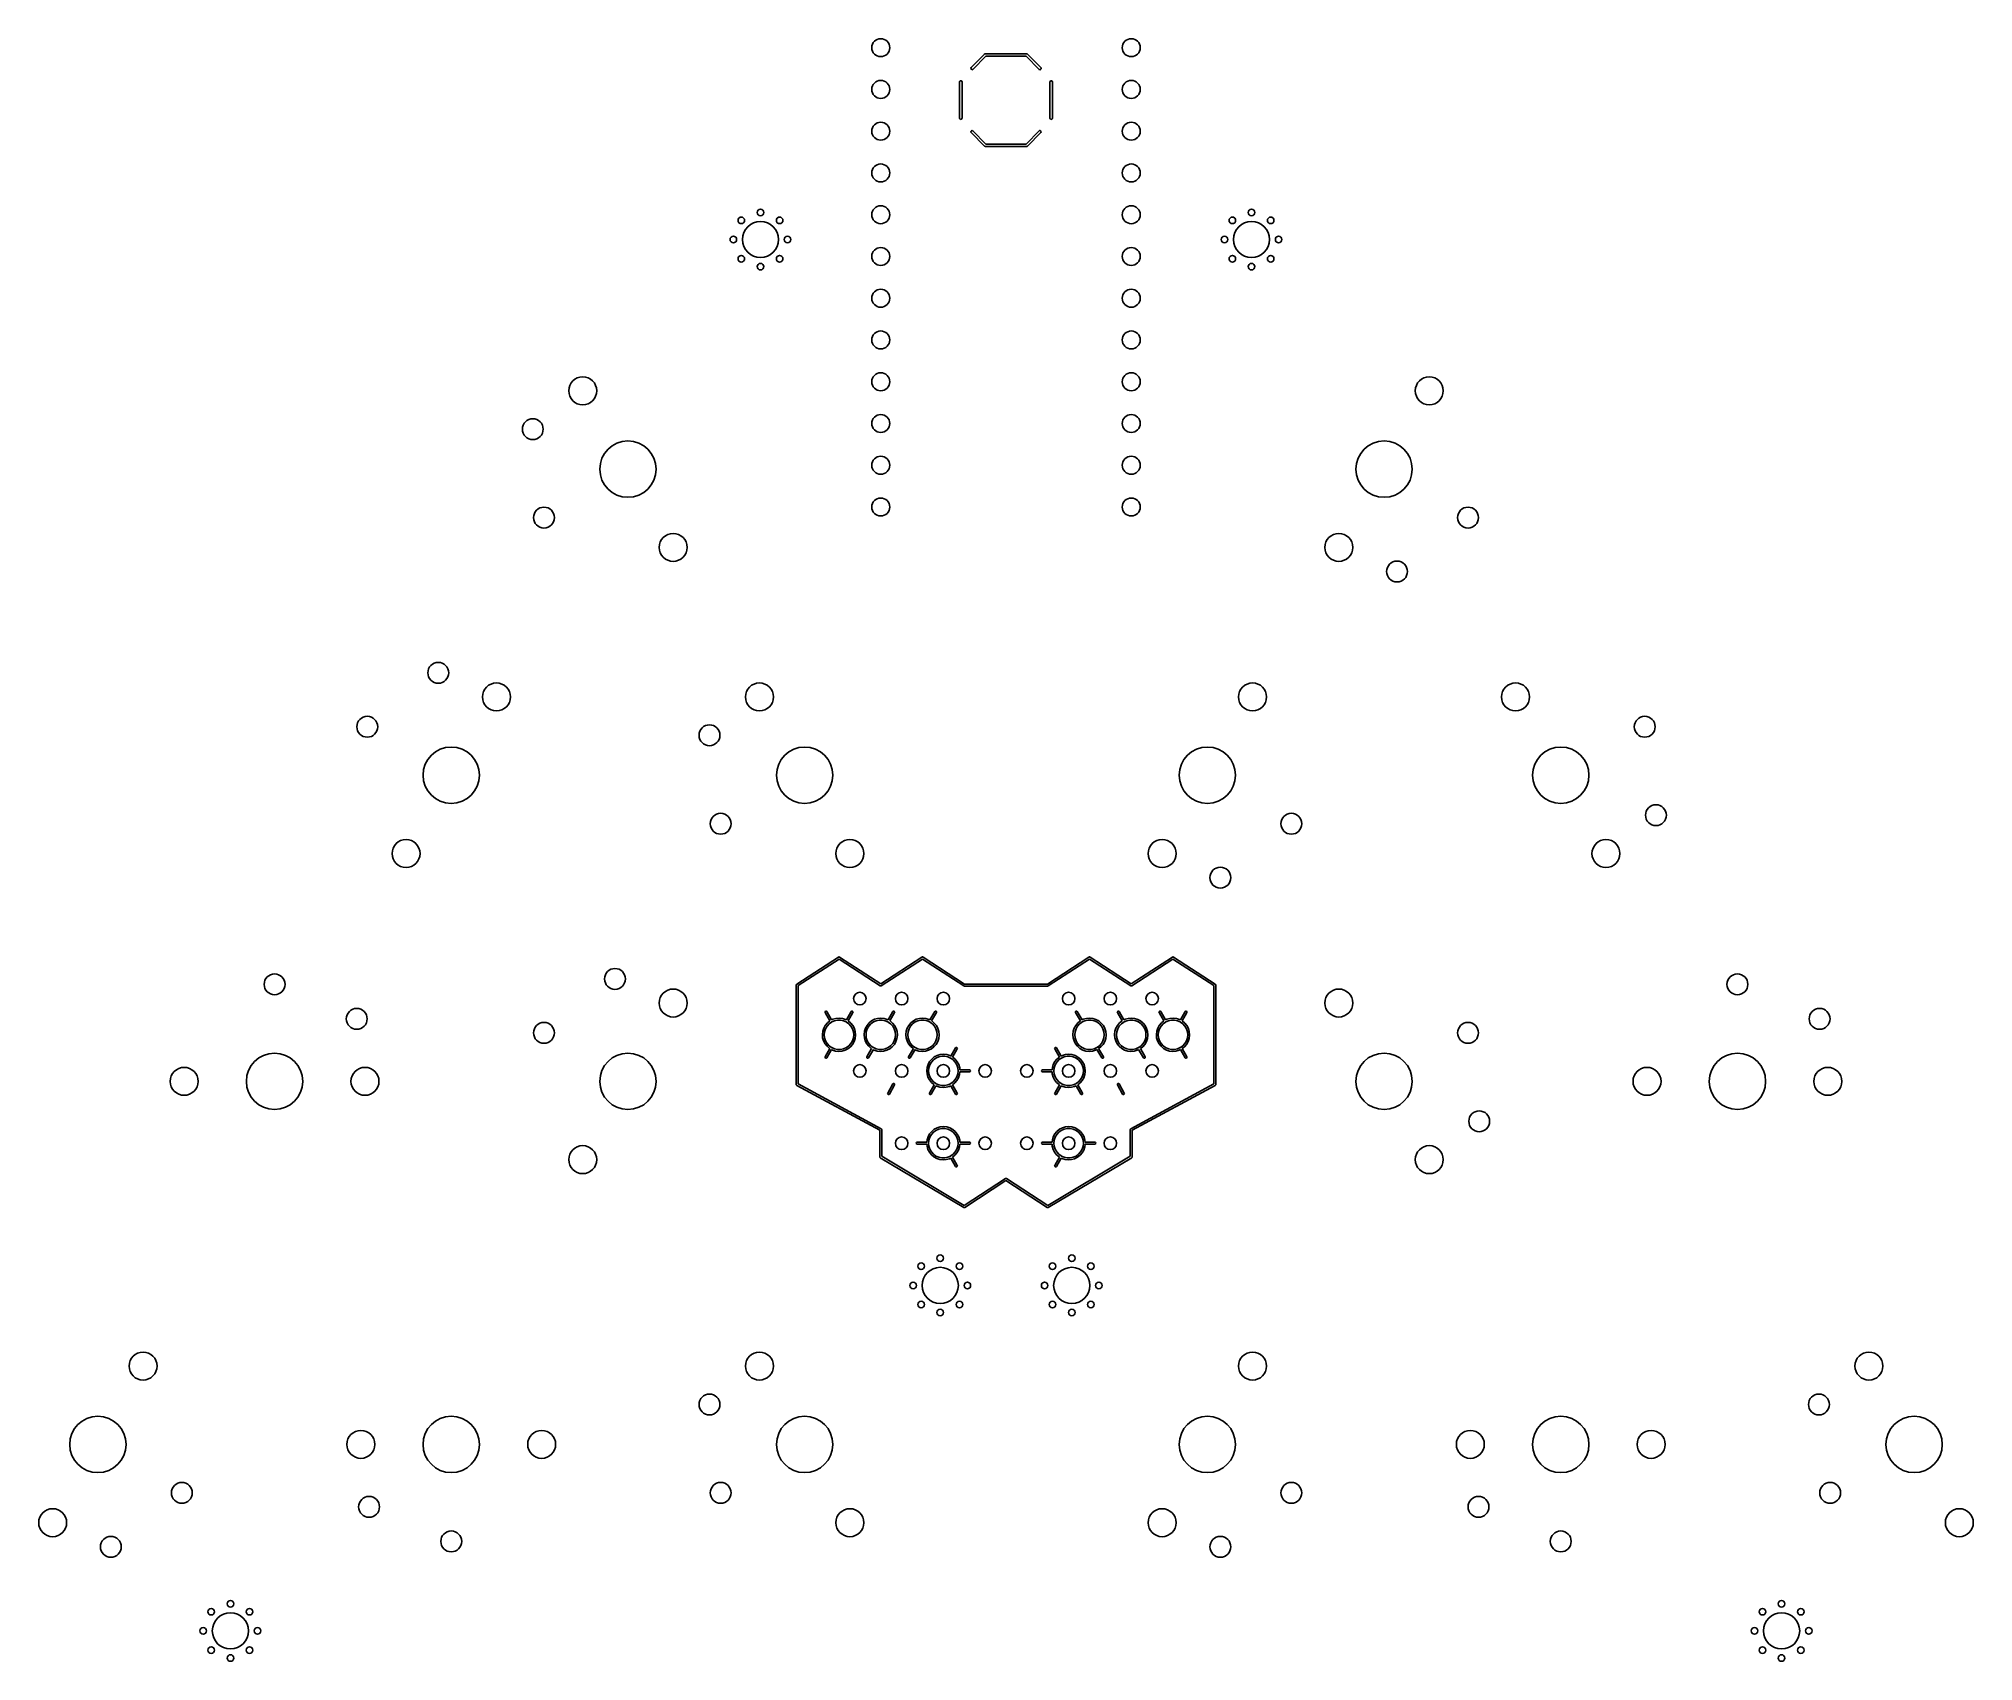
# Model space of a CAD drawing. Extents: x 195 to 313, y -162 to -64.
import ezdxf

# ---------------------------------------------------------------- set-up
doc = ezdxf.new("R2010")
doc.units = 0
doc.layers.add('BLACK', color=7, linetype='CONTINUOUS')

msp = doc.modelspace()

# ---------------------------------------------------------------- linework, layer by layer
at = {"layer": 'BLACK', "linetype": 'CONTINUOUS'}
for p, q in [((251.883, -65.3369), (252.697, -64.5119)), ((252.781, -64.6395), (251.99, -65.4422)), ((252.697, -64.5119), (252.701, -64.5089)), ((252.701, -64.5089), (252.702, -64.5071)), ((252.702, -64.5071), (252.705, -64.5059)), ((252.705, -64.5059), (252.718, -64.4968)), ((252.718, -64.4968), (252.734, -64.4952)), ((252.734, -64.4952), (252.75, -64.4895)), ((252.75, -64.4895), (255.25, -64.4895)), ((255.219, -64.6395), (252.781, -64.6395)), ((256.01, -65.4422), (255.219, -64.6395)), ((255.25, -64.4895), (255.255, -64.4904)), ((255.255, -64.4904), (255.257, -64.4899)), ((255.257, -64.4899), (255.26, -64.4913)), ((255.26, -64.4913), (255.276, -64.4941)), ((255.276, -64.4941), (255.288, -64.5047)), ((255.288, -64.5047), (255.303, -64.5119)), ((255.303, -64.5119), (256.117, -65.3369)), ((251.861, -65.3835), (251.883, -65.3369)), ((251.875, -65.433), (251.861, -65.3835)), ((251.917, -65.4621), (251.875, -65.433)), ((251.968, -65.4573), (251.917, -65.4621)), ((251.99, -65.4422), (251.968, -65.4573)), ((256.057, -65.4642), (256.01, -65.4422)), ((256.106, -65.4513), (256.057, -65.4642)), ((256.136, -65.4094), (256.106, -65.4513)), ((256.117, -65.3369), (256.132, -65.3583)), ((256.132, -65.3583), (256.136, -65.4094)), ((251.175, -66.2145), (251.18, -66.1889)), ((251.175, -68.4145), (251.175, -66.2145)), ((251.18, -66.1889), (251.212, -66.1496)), ((251.212, -66.1496), (251.263, -66.1407)), ((251.263, -66.1407), (251.307, -66.1663)), ((251.307, -66.1663), (251.325, -66.2145)), ((251.325, -66.2145), (251.325, -68.4145)), ((256.675, -66.2145), (256.68, -66.1889)), ((256.675, -68.4145), (256.675, -66.2145)), ((256.68, -66.1889), (256.712, -66.1496)), ((256.712, -66.1496), (256.763, -66.1407)), ((256.763, -66.1407), (256.807, -66.1663)), ((256.807, -66.1663), (256.825, -66.2145)), ((256.825, -66.2145), (256.825, -68.4145)), ((251.193, -68.4627), (251.175, -68.4145)), ((251.237, -68.4884), (251.193, -68.4627)), ((251.287, -68.4795), (251.237, -68.4884)), ((251.32, -68.4402), (251.287, -68.4795)), ((251.325, -68.4145), (251.32, -68.4402)), ((251.864, -69.2196), (251.894, -69.1778)), ((251.868, -69.2708), (251.864, -69.2196)), ((251.883, -69.2922), (251.868, -69.2708)), ((252.697, -70.1172), (251.883, -69.2922)), ((251.894, -69.1778), (251.943, -69.1649)), ((251.943, -69.1649), (251.99, -69.1869)), ((251.99, -69.1869), (252.781, -69.9895)), ((255.219, -69.9895), (256.01, -69.1869)), ((256.117, -69.2922), (255.303, -70.1172)), ((256.01, -69.1869), (256.032, -69.1718)), ((256.032, -69.1718), (256.083, -69.167)), ((256.083, -69.167), (256.125, -69.1961)), ((256.139, -69.2456), (256.117, -69.2922)), ((256.125, -69.1961), (256.139, -69.2456)), ((256.693, -68.4627), (256.675, -68.4145)), ((256.737, -68.4884), (256.693, -68.4627)), ((256.787, -68.4795), (256.737, -68.4884)), ((256.82, -68.4402), (256.787, -68.4795)), ((256.825, -68.4145), (256.82, -68.4402)), ((252.712, -70.1243), (252.697, -70.1172)), ((252.724, -70.135), (252.712, -70.1243)), ((252.74, -70.1378), (252.724, -70.135)), ((252.743, -70.1392), (252.74, -70.1378)), ((252.745, -70.1387), (252.743, -70.1392)), ((252.75, -70.1395), (252.745, -70.1387)), ((255.25, -70.1395), (252.75, -70.1395)), ((252.781, -69.9895), (255.219, -69.9895)), ((255.266, -70.1338), (255.25, -70.1395)), ((255.282, -70.1323), (255.266, -70.1338)), ((255.295, -70.1231), (255.282, -70.1323)), ((255.298, -70.122), (255.295, -70.1231)), ((255.299, -70.1201), (255.298, -70.122)), ((255.303, -70.1172), (255.299, -70.1201)), ((241.267, -121.091), (243.807, -119.441)), ((243.84, -119.563), (241.36, -121.174)), ((243.807, -119.441), (243.818, -119.439)), ((243.818, -119.439), (243.828, -119.432)), ((243.828, -119.432), (243.84, -119.435)), ((243.84, -119.435), (243.852, -119.432)), ((246.347, -121.191), (243.84, -119.563)), ((243.852, -119.432), (243.862, -119.439)), ((243.862, -119.439), (243.873, -119.441)), ((243.873, -119.441), (246.38, -121.069)), ((246.38, -121.069), (248.887, -119.441)), ((248.92, -119.563), (246.413, -121.191)), ((248.887, -119.441), (248.898, -119.439)), ((248.898, -119.439), (248.908, -119.432)), ((248.908, -119.432), (248.92, -119.435)), ((248.92, -119.435), (248.932, -119.432)), ((251.427, -121.191), (248.92, -119.563)), ((248.932, -119.432), (248.942, -119.439)), ((248.942, -119.439), (248.953, -119.441)), ((248.953, -119.441), (251.478, -121.081)), ((256.522, -121.081), (259.047, -119.441)), ((259.08, -119.563), (256.573, -121.191)), ((259.047, -119.441), (259.058, -119.439)), ((259.058, -119.439), (259.068, -119.432)), ((259.068, -119.432), (259.08, -119.435)), ((259.08, -119.435), (259.092, -119.432)), ((261.587, -121.191), (259.08, -119.563)), ((259.092, -119.432), (259.102, -119.439)), ((259.102, -119.439), (259.113, -119.441)), ((259.113, -119.441), (261.62, -121.069)), ((261.62, -121.069), (264.127, -119.441)), ((264.16, -119.563), (261.653, -121.191)), ((264.127, -119.441), (264.138, -119.439)), ((264.138, -119.439), (264.148, -119.432)), ((264.148, -119.432), (264.16, -119.435)), ((264.16, -119.435), (264.172, -119.432)), ((266.64, -121.174), (264.16, -119.563)), ((264.172, -119.432), (264.182, -119.439)), ((264.182, -119.439), (264.193, -119.441)), ((264.193, -119.441), (266.733, -121.091)), ((241.24, -121.141), (241.243, -121.135)), ((241.24, -127.191), (241.24, -121.141)), ((241.241, -121.129), (241.251, -121.114)), ((241.243, -121.135), (241.241, -121.129)), ((241.251, -121.114), (241.258, -121.099)), ((241.258, -121.099), (241.264, -121.096)), ((241.264, -121.096), (241.267, -121.091)), ((241.36, -121.174), (241.36, -127.155)), ((246.358, -121.193), (246.347, -121.191)), ((246.368, -121.2), (246.358, -121.193)), ((246.38, -121.197), (246.368, -121.2)), ((246.392, -121.2), (246.38, -121.197)), ((246.402, -121.193), (246.392, -121.2)), ((246.413, -121.191), (246.402, -121.193)), ((251.444, -121.194), (251.427, -121.191)), ((251.46, -121.201), (251.444, -121.194)), ((256.54, -121.201), (251.46, -121.201)), ((251.478, -121.081), (256.522, -121.081)), ((256.556, -121.194), (256.54, -121.201)), ((256.573, -121.191), (256.556, -121.194)), ((261.598, -121.193), (261.587, -121.191)), ((261.608, -121.2), (261.598, -121.193)), ((261.62, -121.197), (261.608, -121.2)), ((261.632, -121.2), (261.62, -121.197)), ((261.642, -121.193), (261.632, -121.2)), ((261.653, -121.191), (261.642, -121.193)), ((266.64, -127.155), (266.64, -121.174)), ((266.733, -121.091), (266.736, -121.096)), ((266.736, -121.096), (266.742, -121.099)), ((266.742, -121.099), (266.749, -121.114)), ((266.749, -121.114), (266.759, -121.129)), ((266.759, -121.129), (266.757, -121.135)), ((266.757, -121.135), (266.76, -121.141)), ((266.76, -121.141), (266.76, -127.191)), ((242.988, -122.775), (243.016, -122.739)), ((242.994, -122.821), (242.988, -122.775)), ((243.283, -123.321), (242.994, -122.821)), ((243.005, -123.594), (243.132, -123.443)), ((243.016, -122.739), (243.062, -122.733)), ((243.062, -122.733), (243.098, -122.761)), ((243.098, -122.761), (243.389, -123.265)), ((243.24, -123.499), (243.114, -123.639)), ((243.132, -123.443), (243.283, -123.321)), ((243.384, -123.394), (243.24, -123.499)), ((243.394, -123.393), (243.384, -123.394)), ((243.389, -123.265), (243.461, -123.227)), ((243.4, -123.385), (243.394, -123.393)), ((243.563, -123.313), (243.4, -123.385)), ((243.461, -123.227), (243.65, -123.171)), ((243.746, -123.274), (243.563, -123.313)), ((243.65, -123.171), (243.847, -123.154)), ((243.934, -123.274), (243.746, -123.274)), ((243.847, -123.154), (244.044, -123.174)), ((244.117, -123.313), (243.934, -123.274)), ((244.044, -123.174), (244.232, -123.233)), ((244.28, -123.385), (244.117, -123.313)), ((244.232, -123.233), (244.291, -123.264)), ((244.286, -123.393), (244.28, -123.385)), ((244.296, -123.394), (244.286, -123.393)), ((244.291, -123.264), (244.582, -122.761)), ((244.44, -123.499), (244.296, -123.394)), ((244.686, -122.821), (244.397, -123.322)), ((244.397, -123.322), (244.406, -123.327)), ((244.406, -123.327), (244.558, -123.453)), ((244.566, -123.639), (244.44, -123.499)), ((244.558, -123.453), (244.683, -123.606)), ((244.582, -122.761), (244.618, -122.733)), ((244.618, -122.733), (244.664, -122.739)), ((244.664, -122.739), (244.692, -122.775)), ((244.692, -122.775), (244.686, -122.821)), ((245.545, -123.594), (245.672, -123.443)), ((245.78, -123.499), (245.654, -123.639)), ((245.672, -123.443), (245.826, -123.319)), ((245.931, -123.389), (245.78, -123.499)), ((245.826, -123.319), (246.001, -123.227)), ((246.103, -123.313), (245.931, -123.389)), ((246.001, -123.227), (246.19, -123.171)), ((246.286, -123.274), (246.103, -123.313)), ((246.19, -123.171), (246.387, -123.154)), ((246.474, -123.274), (246.286, -123.274)), ((246.387, -123.154), (246.584, -123.174)), ((246.657, -123.313), (246.474, -123.274)), ((246.584, -123.174), (246.772, -123.233)), ((246.82, -123.385), (246.657, -123.313)), ((246.772, -123.233), (246.831, -123.264)), ((246.826, -123.393), (246.82, -123.385)), ((246.836, -123.394), (246.826, -123.393)), ((246.831, -123.264), (247.122, -122.761)), ((246.98, -123.499), (246.836, -123.394)), ((247.226, -122.821), (246.937, -123.322)), ((246.937, -123.322), (246.946, -123.327)), ((246.946, -123.327), (247.098, -123.453)), ((247.106, -123.639), (246.98, -123.499)), ((247.098, -123.453), (247.223, -123.606)), ((247.122, -122.761), (247.158, -122.733)), ((247.158, -122.733), (247.204, -122.739)), ((247.204, -122.739), (247.232, -122.775)), ((247.232, -122.775), (247.226, -122.821)), ((248.085, -123.594), (248.212, -123.443)), ((248.32, -123.499), (248.194, -123.639)), ((248.212, -123.443), (248.366, -123.319)), ((248.471, -123.389), (248.32, -123.499)), ((248.366, -123.319), (248.541, -123.227)), ((248.643, -123.313), (248.471, -123.389)), ((248.541, -123.227), (248.73, -123.171)), ((248.826, -123.274), (248.643, -123.313)), ((248.73, -123.171), (248.927, -123.154)), ((249.014, -123.274), (248.826, -123.274)), ((248.927, -123.154), (249.124, -123.174)), ((249.197, -123.313), (249.014, -123.274)), ((249.124, -123.174), (249.312, -123.233)), ((249.36, -123.385), (249.197, -123.313)), ((249.312, -123.233), (249.371, -123.264)), ((249.366, -123.393), (249.36, -123.385)), ((249.376, -123.394), (249.366, -123.393)), ((249.371, -123.264), (249.662, -122.761)), ((249.52, -123.499), (249.376, -123.394)), ((249.766, -122.821), (249.477, -123.322)), ((249.477, -123.322), (249.486, -123.327)), ((249.486, -123.327), (249.638, -123.453)), ((249.646, -123.639), (249.52, -123.499)), ((249.638, -123.453), (249.763, -123.606)), ((249.662, -122.761), (249.698, -122.733)), ((249.698, -122.733), (249.744, -122.739)), ((249.744, -122.739), (249.772, -122.775)), ((249.772, -122.775), (249.766, -122.821)), ((258.228, -122.775), (258.256, -122.739)), ((258.234, -122.821), (258.228, -122.775)), ((258.523, -123.321), (258.234, -122.821)), ((258.245, -123.594), (258.372, -123.443)), ((258.256, -122.739), (258.302, -122.733)), ((258.302, -122.733), (258.338, -122.761)), ((258.338, -122.761), (258.629, -123.265)), ((258.48, -123.499), (258.354, -123.639)), ((258.372, -123.443), (258.523, -123.321)), ((258.624, -123.394), (258.48, -123.499)), ((258.634, -123.393), (258.624, -123.394)), ((258.629, -123.265), (258.701, -123.227)), ((258.64, -123.385), (258.634, -123.393)), ((258.803, -123.313), (258.64, -123.385)), ((258.701, -123.227), (258.89, -123.171)), ((258.986, -123.274), (258.803, -123.313)), ((258.89, -123.171), (259.087, -123.154)), ((259.174, -123.274), (258.986, -123.274)), ((259.087, -123.154), (259.284, -123.174)), ((259.357, -123.313), (259.174, -123.274)), ((259.284, -123.174), (259.472, -123.233)), ((259.529, -123.389), (259.357, -123.313)), ((259.472, -123.233), (259.646, -123.327)), ((259.68, -123.499), (259.529, -123.389)), ((259.646, -123.327), (259.798, -123.453)), ((259.806, -123.639), (259.68, -123.499)), ((259.798, -123.453), (259.923, -123.606)), ((260.768, -122.775), (260.796, -122.739)), ((260.774, -122.821), (260.768, -122.775)), ((261.063, -123.321), (260.774, -122.821)), ((260.785, -123.594), (260.912, -123.443)), ((260.796, -122.739), (260.842, -122.733)), ((260.842, -122.733), (260.878, -122.761)), ((260.878, -122.761), (261.169, -123.265)), ((261.02, -123.499), (260.894, -123.639)), ((260.912, -123.443), (261.063, -123.321)), ((261.164, -123.394), (261.02, -123.499)), ((261.174, -123.393), (261.164, -123.394)), ((261.169, -123.265), (261.241, -123.227)), ((261.18, -123.385), (261.174, -123.393)), ((261.343, -123.313), (261.18, -123.385)), ((261.241, -123.227), (261.43, -123.171)), ((261.526, -123.274), (261.343, -123.313)), ((261.43, -123.171), (261.627, -123.154)), ((261.714, -123.274), (261.526, -123.274)), ((261.627, -123.154), (261.824, -123.174)), ((261.897, -123.313), (261.714, -123.274)), ((261.824, -123.174), (262.012, -123.233)), ((262.069, -123.389), (261.897, -123.313)), ((262.012, -123.233), (262.186, -123.327)), ((262.22, -123.499), (262.069, -123.389)), ((262.186, -123.327), (262.338, -123.453)), ((262.346, -123.639), (262.22, -123.499)), ((262.338, -123.453), (262.463, -123.606)), ((263.308, -122.775), (263.336, -122.739)), ((263.314, -122.821), (263.308, -122.775)), ((263.603, -123.321), (263.314, -122.821)), ((263.325, -123.594), (263.452, -123.443)), ((263.336, -122.739), (263.382, -122.733)), ((263.382, -122.733), (263.418, -122.761)), ((263.418, -122.761), (263.709, -123.265)), ((263.56, -123.499), (263.434, -123.639)), ((263.452, -123.443), (263.603, -123.321)), ((263.704, -123.394), (263.56, -123.499)), ((263.714, -123.393), (263.704, -123.394)), ((263.709, -123.265), (263.781, -123.227)), ((263.72, -123.385), (263.714, -123.393)), ((263.883, -123.313), (263.72, -123.385)), ((263.781, -123.227), (263.97, -123.171)), ((264.066, -123.274), (263.883, -123.313)), ((263.97, -123.171), (264.167, -123.154)), ((264.254, -123.274), (264.066, -123.274)), ((264.167, -123.154), (264.364, -123.174)), ((264.437, -123.313), (264.254, -123.274)), ((264.364, -123.174), (264.552, -123.233)), ((264.6, -123.385), (264.437, -123.313)), ((264.552, -123.233), (264.611, -123.264)), ((264.606, -123.393), (264.6, -123.385)), ((264.616, -123.394), (264.606, -123.393)), ((264.611, -123.264), (264.902, -122.761)), ((264.76, -123.499), (264.616, -123.394)), ((265.006, -122.821), (264.717, -123.322)), ((264.717, -123.322), (264.726, -123.327)), ((264.726, -123.327), (264.878, -123.453)), ((264.886, -123.639), (264.76, -123.499)), ((264.878, -123.453), (265.003, -123.606)), ((264.902, -122.761), (264.938, -122.733)), ((264.938, -122.733), (264.984, -122.739)), ((264.984, -122.739), (265.012, -122.775)), ((265.012, -122.775), (265.006, -122.821)), ((242.828, -124.152), (242.85, -123.956)), ((242.829, -124.166), (242.828, -124.152)), ((242.844, -124.349), (242.829, -124.166)), ((242.899, -124.539), (242.844, -124.349)), ((242.85, -123.956), (242.909, -123.767)), ((242.989, -124.715), (242.899, -124.539)), ((242.909, -123.767), (243.005, -123.594)), ((242.962, -123.979), (242.943, -124.166)), ((242.943, -124.166), (242.962, -124.353)), ((243.02, -123.801), (242.962, -123.979)), ((242.962, -124.353), (243.02, -124.531)), ((243.112, -124.869), (242.989, -124.715)), ((243.114, -123.639), (243.02, -123.801)), ((243.02, -124.531), (243.114, -124.694)), ((243.114, -124.694), (243.24, -124.833)), ((244.44, -124.833), (244.566, -124.694)), ((244.667, -124.75), (244.538, -124.899)), ((244.66, -123.801), (244.566, -123.639)), ((244.566, -124.694), (244.66, -124.531)), ((244.718, -123.979), (244.66, -123.801)), ((244.66, -124.531), (244.718, -124.353)), ((244.765, -124.578), (244.667, -124.75)), ((244.683, -123.606), (244.776, -123.78)), ((244.737, -124.166), (244.718, -123.979)), ((244.718, -124.353), (244.737, -124.166)), ((244.827, -124.39), (244.765, -124.578)), ((244.776, -123.78), (244.833, -123.969)), ((244.852, -124.194), (244.827, -124.39)), ((244.833, -123.969), (244.852, -124.166)), ((244.852, -124.166), (244.852, -124.194)), ((245.368, -124.152), (245.39, -123.956)), ((245.369, -124.166), (245.368, -124.152)), ((245.384, -124.349), (245.369, -124.166)), ((245.439, -124.539), (245.384, -124.349)), ((245.39, -123.956), (245.449, -123.767)), ((245.529, -124.715), (245.439, -124.539)), ((245.449, -123.767), (245.545, -123.594)), ((245.502, -123.979), (245.483, -124.166)), ((245.483, -124.166), (245.502, -124.353)), ((245.56, -123.801), (245.502, -123.979)), ((245.502, -124.353), (245.56, -124.531)), ((245.652, -124.869), (245.529, -124.715)), ((245.654, -123.639), (245.56, -123.801)), ((245.56, -124.531), (245.654, -124.694)), ((245.654, -124.694), (245.78, -124.833)), ((246.98, -124.833), (247.106, -124.694)), ((247.207, -124.75), (247.078, -124.899)), ((247.2, -123.801), (247.106, -123.639)), ((247.106, -124.694), (247.2, -124.531)), ((247.258, -123.979), (247.2, -123.801)), ((247.2, -124.531), (247.258, -124.353)), ((247.305, -124.578), (247.207, -124.75)), ((247.223, -123.606), (247.316, -123.78)), ((247.277, -124.166), (247.258, -123.979)), ((247.258, -124.353), (247.277, -124.166)), ((247.367, -124.39), (247.305, -124.578)), ((247.316, -123.78), (247.373, -123.969)), ((247.392, -124.194), (247.367, -124.39)), ((247.373, -123.969), (247.392, -124.166)), ((247.392, -124.166), (247.392, -124.194)), ((247.908, -124.152), (247.93, -123.956)), ((247.909, -124.166), (247.908, -124.152)), ((247.924, -124.349), (247.909, -124.166)), ((247.979, -124.539), (247.924, -124.349)), ((247.93, -123.956), (247.989, -123.767)), ((248.069, -124.715), (247.979, -124.539)), ((247.989, -123.767), (248.085, -123.594)), ((248.042, -123.979), (248.023, -124.166)), ((248.023, -124.166), (248.042, -124.353)), ((248.1, -123.801), (248.042, -123.979)), ((248.042, -124.353), (248.1, -124.531)), ((248.192, -124.869), (248.069, -124.715)), ((248.194, -123.639), (248.1, -123.801)), ((248.1, -124.531), (248.194, -124.694)), ((248.194, -124.694), (248.32, -124.833)), ((249.52, -124.833), (249.646, -124.694)), ((249.747, -124.75), (249.618, -124.899)), ((249.74, -123.801), (249.646, -123.639)), ((249.646, -124.694), (249.74, -124.531)), ((249.798, -123.979), (249.74, -123.801)), ((249.74, -124.531), (249.798, -124.353)), ((249.845, -124.578), (249.747, -124.75)), ((249.763, -123.606), (249.856, -123.78)), ((249.817, -124.166), (249.798, -123.979)), ((249.798, -124.353), (249.817, -124.166)), ((249.907, -124.39), (249.845, -124.578)), ((249.856, -123.78), (249.913, -123.969)), ((249.932, -124.194), (249.907, -124.39)), ((249.913, -123.969), (249.932, -124.166)), ((249.932, -124.166), (249.932, -124.194)), ((258.068, -124.152), (258.09, -123.956)), ((258.069, -124.166), (258.068, -124.152)), ((258.084, -124.349), (258.069, -124.166)), ((258.139, -124.539), (258.084, -124.349)), ((258.09, -123.956), (258.149, -123.767)), ((258.229, -124.715), (258.139, -124.539)), ((258.149, -123.767), (258.245, -123.594)), ((258.202, -123.979), (258.183, -124.166)), ((258.183, -124.166), (258.202, -124.353)), ((258.26, -123.801), (258.202, -123.979)), ((258.202, -124.353), (258.26, -124.531)), ((258.352, -124.869), (258.229, -124.715)), ((258.354, -123.639), (258.26, -123.801)), ((258.26, -124.531), (258.354, -124.694)), ((258.354, -124.694), (258.48, -124.833)), ((259.68, -124.833), (259.806, -124.694)), ((259.907, -124.75), (259.778, -124.899)), ((259.9, -123.801), (259.806, -123.639)), ((259.806, -124.694), (259.9, -124.531)), ((259.958, -123.979), (259.9, -123.801)), ((259.9, -124.531), (259.958, -124.353)), ((260.005, -124.578), (259.907, -124.75)), ((259.923, -123.606), (260.016, -123.78)), ((259.977, -124.166), (259.958, -123.979)), ((259.958, -124.353), (259.977, -124.166)), ((260.067, -124.39), (260.005, -124.578)), ((260.016, -123.78), (260.073, -123.969)), ((260.092, -124.194), (260.067, -124.39)), ((260.073, -123.969), (260.092, -124.166)), ((260.092, -124.166), (260.092, -124.194)), ((260.608, -124.152), (260.63, -123.956)), ((260.609, -124.166), (260.608, -124.152)), ((260.624, -124.349), (260.609, -124.166)), ((260.679, -124.539), (260.624, -124.349)), ((260.63, -123.956), (260.689, -123.767)), ((260.769, -124.715), (260.679, -124.539)), ((260.689, -123.767), (260.785, -123.594)), ((260.742, -123.979), (260.723, -124.166)), ((260.723, -124.166), (260.742, -124.353)), ((260.8, -123.801), (260.742, -123.979)), ((260.742, -124.353), (260.8, -124.531)), ((260.892, -124.869), (260.769, -124.715)), ((260.894, -123.639), (260.8, -123.801)), ((260.8, -124.531), (260.894, -124.694)), ((260.894, -124.694), (261.02, -124.833)), ((262.22, -124.833), (262.346, -124.694)), ((262.447, -124.75), (262.318, -124.899)), ((262.44, -123.801), (262.346, -123.639)), ((262.346, -124.694), (262.44, -124.531)), ((262.498, -123.979), (262.44, -123.801)), ((262.44, -124.531), (262.498, -124.353)), ((262.545, -124.578), (262.447, -124.75)), ((262.463, -123.606), (262.556, -123.78)), ((262.517, -124.166), (262.498, -123.979)), ((262.498, -124.353), (262.517, -124.166)), ((262.607, -124.39), (262.545, -124.578)), ((262.556, -123.78), (262.613, -123.969)), ((262.632, -124.194), (262.607, -124.39)), ((262.613, -123.969), (262.632, -124.166)), ((262.632, -124.166), (262.632, -124.194)), ((263.148, -124.152), (263.17, -123.956)), ((263.149, -124.166), (263.148, -124.152)), ((263.164, -124.349), (263.149, -124.166)), ((263.219, -124.539), (263.164, -124.349)), ((263.17, -123.956), (263.229, -123.767)), ((263.309, -124.715), (263.219, -124.539)), ((263.229, -123.767), (263.325, -123.594)), ((263.282, -123.979), (263.263, -124.166)), ((263.263, -124.166), (263.282, -124.353)), ((263.34, -123.801), (263.282, -123.979)), ((263.282, -124.353), (263.34, -124.531)), ((263.432, -124.869), (263.309, -124.715)), ((263.434, -123.639), (263.34, -123.801)), ((263.34, -124.531), (263.434, -124.694)), ((263.434, -124.694), (263.56, -124.833)), ((264.76, -124.833), (264.886, -124.694)), ((264.987, -124.75), (264.858, -124.899)), ((264.98, -123.801), (264.886, -123.639)), ((264.886, -124.694), (264.98, -124.531)), ((265.038, -123.979), (264.98, -123.801)), ((264.98, -124.531), (265.038, -124.353)), ((265.085, -124.578), (264.987, -124.75)), ((265.003, -123.606), (265.096, -123.78)), ((265.057, -124.166), (265.038, -123.979)), ((265.038, -124.353), (265.057, -124.166)), ((265.147, -124.39), (265.085, -124.578)), ((265.096, -123.78), (265.153, -123.969)), ((265.172, -124.194), (265.147, -124.39)), ((265.153, -123.969), (265.173, -124.166)), ((265.173, -124.166), (265.172, -124.194)), ((242.988, -125.557), (242.994, -125.511)), ((243.016, -125.593), (242.988, -125.557)), ((242.994, -125.511), (243.284, -125.01)), ((243.062, -125.599), (243.016, -125.593)), ((243.098, -125.571), (243.062, -125.599)), ((243.389, -125.068), (243.098, -125.571)), ((243.262, -124.997), (243.112, -124.869)), ((243.24, -124.833), (243.384, -124.938)), ((243.284, -125.01), (243.262, -124.997)), ((243.384, -124.938), (243.394, -124.939)), ((243.435, -125.094), (243.389, -125.068)), ((243.394, -124.939), (243.4, -124.947)), ((243.4, -124.947), (243.563, -125.02)), ((243.623, -125.155), (243.435, -125.094)), ((243.563, -125.02), (243.746, -125.059)), ((243.819, -125.178), (243.623, -125.155)), ((243.746, -125.059), (243.934, -125.059)), ((244.016, -125.163), (243.819, -125.178)), ((243.934, -125.059), (244.117, -125.02)), ((244.206, -125.11), (244.016, -125.163)), ((244.117, -125.02), (244.289, -124.943)), ((244.383, -125.021), (244.206, -125.11)), ((244.289, -124.943), (244.44, -124.833)), ((244.538, -124.899), (244.383, -125.021)), ((245.528, -125.557), (245.534, -125.511)), ((245.556, -125.593), (245.528, -125.557)), ((245.534, -125.511), (245.824, -125.01)), ((245.602, -125.599), (245.556, -125.593)), ((245.638, -125.571), (245.602, -125.599)), ((245.929, -125.068), (245.638, -125.571)), ((245.802, -124.997), (245.652, -124.869)), ((245.78, -124.833), (245.924, -124.938)), ((245.824, -125.01), (245.802, -124.997)), ((245.924, -124.938), (245.934, -124.939)), ((245.975, -125.094), (245.929, -125.068)), ((245.934, -124.939), (245.94, -124.947)), ((245.94, -124.947), (246.103, -125.02)), ((246.163, -125.155), (245.975, -125.094)), ((246.103, -125.02), (246.286, -125.059)), ((246.359, -125.178), (246.163, -125.155)), ((246.286, -125.059), (246.474, -125.059)), ((246.556, -125.163), (246.359, -125.178)), ((246.474, -125.059), (246.657, -125.02)), ((246.746, -125.11), (246.556, -125.163)), ((246.657, -125.02), (246.829, -124.943)), ((246.923, -125.021), (246.746, -125.11)), ((246.829, -124.943), (246.98, -124.833)), ((247.078, -124.899), (246.923, -125.021)), ((248.068, -125.557), (248.074, -125.511)), ((248.096, -125.593), (248.068, -125.557)), ((248.074, -125.511), (248.364, -125.01)), ((248.142, -125.599), (248.096, -125.593)), ((248.178, -125.571), (248.142, -125.599)), ((248.469, -125.068), (248.178, -125.571)), ((248.342, -124.997), (248.192, -124.869)), ((248.32, -124.833), (248.464, -124.938)), ((248.364, -125.01), (248.342, -124.997)), ((248.464, -124.938), (248.474, -124.939)), ((248.515, -125.094), (248.469, -125.068)), ((248.474, -124.939), (248.48, -124.947)), ((248.48, -124.947), (248.643, -125.02)), ((248.703, -125.155), (248.515, -125.094)), ((248.643, -125.02), (248.826, -125.059)), ((248.899, -125.178), (248.703, -125.155)), ((248.826, -125.059), (249.014, -125.059)), ((249.096, -125.163), (248.899, -125.178)), ((249.014, -125.059), (249.197, -125.02)), ((249.286, -125.11), (249.096, -125.163)), ((249.197, -125.02), (249.369, -124.943)), ((249.259, -125.967), (249.355, -125.794)), ((249.463, -125.021), (249.286, -125.11)), ((249.355, -125.794), (249.482, -125.643)), ((249.369, -124.943), (249.52, -124.833)), ((249.464, -125.839), (249.37, -126.001)), ((249.618, -124.899), (249.463, -125.021)), ((249.59, -125.699), (249.464, -125.839)), ((249.482, -125.643), (249.636, -125.519)), ((249.741, -125.589), (249.59, -125.699)), ((249.636, -125.519), (249.811, -125.427)), ((249.913, -125.513), (249.741, -125.589)), ((249.811, -125.427), (250, -125.371)), ((250.096, -125.474), (249.913, -125.513)), ((250, -125.371), (250.197, -125.354)), ((250.284, -125.474), (250.096, -125.474)), ((250.197, -125.354), (250.394, -125.374)), ((250.467, -125.513), (250.284, -125.474)), ((250.394, -125.374), (250.582, -125.433)), ((250.63, -125.585), (250.467, -125.513)), ((250.582, -125.433), (250.641, -125.464)), ((250.636, -125.593), (250.63, -125.585)), ((250.646, -125.594), (250.636, -125.593)), ((250.641, -125.464), (250.932, -124.961)), ((250.79, -125.699), (250.646, -125.594)), ((251.036, -125.021), (250.747, -125.522)), ((250.747, -125.522), (250.756, -125.527)), ((250.756, -125.527), (250.908, -125.653)), ((250.916, -125.839), (250.79, -125.699)), ((250.908, -125.653), (251.033, -125.806)), ((251.01, -126.001), (250.916, -125.839)), ((250.932, -124.961), (250.968, -124.933)), ((250.968, -124.933), (251.014, -124.939)), ((251.014, -124.939), (251.042, -124.975)), ((251.033, -125.806), (251.126, -125.98)), ((251.042, -124.975), (251.036, -125.021)), ((256.879, -125.967), (256.975, -125.794)), ((256.958, -124.975), (256.986, -124.939)), ((256.964, -125.021), (256.958, -124.975)), ((257.253, -125.521), (256.964, -125.021)), ((256.975, -125.794), (257.102, -125.643)), ((256.986, -124.939), (257.032, -124.933)), ((257.084, -125.839), (256.99, -126.001)), ((257.032, -124.933), (257.068, -124.961)), ((257.068, -124.961), (257.359, -125.465)), ((257.21, -125.699), (257.084, -125.839)), ((257.102, -125.643), (257.253, -125.521)), ((257.354, -125.594), (257.21, -125.699)), ((257.364, -125.593), (257.354, -125.594)), ((257.359, -125.465), (257.431, -125.427)), ((257.37, -125.585), (257.364, -125.593)), ((257.533, -125.513), (257.37, -125.585)), ((257.431, -125.427), (257.62, -125.371)), ((257.716, -125.474), (257.533, -125.513)), ((257.62, -125.371), (257.817, -125.354)), ((257.904, -125.474), (257.716, -125.474)), ((257.817, -125.354), (258.014, -125.374)), ((258.087, -125.513), (257.904, -125.474)), ((258.014, -125.374), (258.202, -125.433)), ((258.259, -125.589), (258.087, -125.513)), ((258.202, -125.433), (258.376, -125.527)), ((258.41, -125.699), (258.259, -125.589)), ((258.502, -124.997), (258.352, -124.869)), ((258.376, -125.527), (258.528, -125.653)), ((258.536, -125.839), (258.41, -125.699)), ((258.48, -124.833), (258.631, -124.943)), ((258.675, -125.094), (258.502, -124.997)), ((258.528, -125.653), (258.653, -125.806)), ((258.63, -126.001), (258.536, -125.839)), ((258.631, -124.943), (258.803, -125.02)), ((258.653, -125.806), (258.746, -125.98)), ((258.863, -125.155), (258.675, -125.094)), ((258.803, -125.02), (258.986, -125.059)), ((259.059, -125.178), (258.863, -125.155)), ((258.986, -125.059), (259.174, -125.059)), ((259.256, -125.163), (259.059, -125.178)), ((259.174, -125.059), (259.357, -125.02)), ((259.446, -125.11), (259.256, -125.163)), ((259.357, -125.02), (259.52, -124.947)), ((259.531, -125.067), (259.446, -125.11)), ((259.52, -124.947), (259.526, -124.939)), ((259.526, -124.939), (259.536, -124.938)), ((259.822, -125.571), (259.531, -125.067)), ((259.536, -124.938), (259.68, -124.833)), ((259.778, -124.899), (259.636, -125.01)), ((259.636, -125.01), (259.926, -125.511)), ((259.858, -125.599), (259.822, -125.571)), ((259.904, -125.593), (259.858, -125.599)), ((259.932, -125.557), (259.904, -125.593)), ((259.926, -125.511), (259.932, -125.557)), ((261.042, -124.997), (260.892, -124.869)), ((261.02, -124.833), (261.171, -124.943)), ((261.215, -125.094), (261.042, -124.997)), ((261.171, -124.943), (261.343, -125.02)), ((261.403, -125.155), (261.215, -125.094)), ((261.343, -125.02), (261.526, -125.059)), ((261.599, -125.178), (261.403, -125.155)), ((261.526, -125.059), (261.714, -125.059)), ((261.796, -125.163), (261.599, -125.178)), ((261.714, -125.059), (261.897, -125.02)), ((261.986, -125.11), (261.796, -125.163)), ((261.897, -125.02), (262.06, -124.947)), ((262.071, -125.067), (261.986, -125.11)), ((262.06, -124.947), (262.066, -124.939)), ((262.066, -124.939), (262.076, -124.938)), ((262.362, -125.571), (262.071, -125.067)), ((262.076, -124.938), (262.22, -124.833)), ((262.318, -124.899), (262.176, -125.01)), ((262.176, -125.01), (262.466, -125.511)), ((262.398, -125.599), (262.362, -125.571)), ((262.444, -125.593), (262.398, -125.599)), ((262.472, -125.557), (262.444, -125.593)), ((262.466, -125.511), (262.472, -125.557)), ((263.582, -124.997), (263.432, -124.869)), ((263.56, -124.833), (263.711, -124.943)), ((263.755, -125.094), (263.582, -124.997)), ((263.711, -124.943), (263.883, -125.02)), ((263.943, -125.155), (263.755, -125.094)), ((263.883, -125.02), (264.066, -125.059)), ((264.139, -125.178), (263.943, -125.155)), ((264.066, -125.059), (264.254, -125.059)), ((264.336, -125.163), (264.139, -125.178)), ((264.254, -125.059), (264.437, -125.02)), ((264.526, -125.11), (264.336, -125.163)), ((264.437, -125.02), (264.6, -124.947)), ((264.611, -125.067), (264.526, -125.11)), ((264.6, -124.947), (264.606, -124.939)), ((264.606, -124.939), (264.616, -124.938)), ((264.902, -125.571), (264.611, -125.067)), ((264.616, -124.938), (264.76, -124.833)), ((264.858, -124.899), (264.716, -125.01)), ((264.716, -125.01), (265.006, -125.511)), ((264.938, -125.599), (264.902, -125.571)), ((264.984, -125.593), (264.938, -125.599)), ((265.012, -125.557), (264.984, -125.593)), ((265.006, -125.511), (265.012, -125.557)), ((249.178, -126.352), (249.2, -126.156)), ((249.179, -126.366), (249.178, -126.352)), ((249.194, -126.549), (249.179, -126.366)), ((249.249, -126.739), (249.194, -126.549)), ((249.2, -126.156), (249.259, -125.967)), ((249.339, -126.915), (249.249, -126.739)), ((249.312, -126.179), (249.293, -126.366)), ((249.293, -126.366), (249.312, -126.553)), ((249.37, -126.001), (249.312, -126.179)), ((249.312, -126.553), (249.37, -126.731)), ((249.462, -127.069), (249.339, -126.915)), ((249.37, -126.731), (249.464, -126.894)), ((249.612, -127.197), (249.462, -127.069)), ((249.464, -126.894), (249.59, -127.033)), ((249.59, -127.033), (249.734, -127.138)), ((250.646, -127.138), (250.79, -127.033)), ((250.888, -127.099), (250.746, -127.21)), ((250.79, -127.033), (250.916, -126.894)), ((251.017, -126.95), (250.888, -127.099)), ((250.916, -126.894), (251.01, -126.731)), ((251.068, -126.179), (251.01, -126.001)), ((251.01, -126.731), (251.068, -126.553)), ((251.115, -126.778), (251.017, -126.95)), ((251.086, -126.357), (251.068, -126.179)), ((251.068, -126.553), (251.086, -126.375)), ((251.082, -126.366), (251.086, -126.357)), ((251.086, -126.375), (251.082, -126.366)), ((251.177, -126.59), (251.115, -126.778)), ((251.126, -125.98), (251.183, -126.169)), ((251.198, -126.426), (251.177, -126.59)), ((251.183, -126.169), (251.197, -126.306)), ((251.197, -126.306), (251.777, -126.306)), ((251.777, -126.426), (251.198, -126.426)), ((251.777, -126.306), (251.82, -126.324)), ((251.82, -126.408), (251.777, -126.426)), ((251.82, -126.324), (251.837, -126.366)), ((251.837, -126.366), (251.82, -126.408)), ((256.162, -126.366), (256.18, -126.324)), ((256.18, -126.408), (256.162, -126.366)), ((256.18, -126.324), (256.222, -126.306)), ((256.222, -126.426), (256.18, -126.408)), ((256.222, -126.306), (256.803, -126.306)), ((256.804, -126.426), (256.222, -126.426)), ((256.803, -126.306), (256.82, -126.156)), ((256.814, -126.549), (256.804, -126.426)), ((256.869, -126.739), (256.814, -126.549)), ((256.82, -126.156), (256.879, -125.967)), ((256.959, -126.915), (256.869, -126.739)), ((256.932, -126.179), (256.914, -126.357)), ((256.914, -126.357), (256.917, -126.366)), ((256.917, -126.366), (256.914, -126.375)), ((256.914, -126.375), (256.932, -126.553)), ((256.99, -126.001), (256.932, -126.179)), ((256.932, -126.553), (256.99, -126.731)), ((257.082, -127.069), (256.959, -126.915)), ((256.99, -126.731), (257.084, -126.894)), ((257.232, -127.197), (257.082, -127.069)), ((257.084, -126.894), (257.21, -127.033)), ((257.21, -127.033), (257.354, -127.138)), ((258.266, -127.138), (258.41, -127.033)), ((258.508, -127.099), (258.366, -127.21)), ((258.41, -127.033), (258.536, -126.894)), ((258.637, -126.95), (258.508, -127.099)), ((258.536, -126.894), (258.63, -126.731)), ((258.688, -126.179), (258.63, -126.001)), ((258.63, -126.731), (258.688, -126.553)), ((258.735, -126.778), (258.637, -126.95)), ((258.707, -126.366), (258.688, -126.179)), ((258.688, -126.553), (258.707, -126.366)), ((258.797, -126.59), (258.735, -126.778)), ((258.746, -125.98), (258.803, -126.169)), ((258.822, -126.394), (258.797, -126.59)), ((258.803, -126.169), (258.822, -126.366)), ((258.822, -126.366), (258.822, -126.394)), ((241.243, -127.199), (241.24, -127.191)), ((241.242, -127.208), (241.243, -127.199)), ((241.252, -127.22), (241.242, -127.208)), ((241.258, -127.233), (241.252, -127.22)), ((241.266, -127.237), (241.258, -127.233)), ((241.271, -127.244), (241.266, -127.237)), ((246.32, -129.977), (241.271, -127.244)), ((241.36, -127.155), (246.409, -129.888)), ((246.798, -127.757), (246.804, -127.711)), ((246.826, -127.793), (246.798, -127.757)), ((246.804, -127.711), (247.122, -127.161)), ((246.872, -127.799), (246.826, -127.793)), ((246.908, -127.771), (246.872, -127.799)), ((247.226, -127.221), (246.908, -127.771)), ((247.122, -127.161), (247.158, -127.133)), ((247.158, -127.133), (247.204, -127.139)), ((247.204, -127.139), (247.232, -127.175)), ((247.232, -127.175), (247.226, -127.221)), ((249.338, -127.757), (249.344, -127.711)), ((249.366, -127.793), (249.338, -127.757)), ((249.344, -127.711), (249.634, -127.21)), ((249.412, -127.799), (249.366, -127.793)), ((249.448, -127.771), (249.412, -127.799)), ((249.739, -127.268), (249.448, -127.771)), ((249.634, -127.21), (249.612, -127.197)), ((249.734, -127.138), (249.744, -127.139)), ((249.785, -127.294), (249.739, -127.268)), ((249.744, -127.139), (249.75, -127.147)), ((249.75, -127.147), (249.913, -127.22)), ((249.973, -127.355), (249.785, -127.294)), ((249.913, -127.22), (250.096, -127.259)), ((250.169, -127.378), (249.973, -127.355)), ((250.096, -127.259), (250.284, -127.259)), ((250.366, -127.363), (250.169, -127.378)), ((250.284, -127.259), (250.467, -127.22)), ((250.556, -127.31), (250.366, -127.363)), ((250.467, -127.22), (250.63, -127.147)), ((250.641, -127.267), (250.556, -127.31)), ((250.63, -127.147), (250.636, -127.139)), ((250.636, -127.139), (250.646, -127.138)), ((250.932, -127.771), (250.641, -127.267)), ((250.746, -127.21), (251.036, -127.711)), ((250.968, -127.799), (250.932, -127.771)), ((251.014, -127.793), (250.968, -127.799)), ((251.042, -127.757), (251.014, -127.793)), ((251.036, -127.711), (251.042, -127.757)), ((256.958, -127.757), (256.964, -127.711)), ((256.986, -127.793), (256.958, -127.757)), ((256.964, -127.711), (257.254, -127.21)), ((257.032, -127.799), (256.986, -127.793)), ((257.068, -127.771), (257.032, -127.799)), ((257.359, -127.268), (257.068, -127.771)), ((257.254, -127.21), (257.232, -127.197)), ((257.354, -127.138), (257.364, -127.139)), ((257.405, -127.294), (257.359, -127.268)), ((257.364, -127.139), (257.37, -127.147)), ((257.37, -127.147), (257.533, -127.22)), ((257.593, -127.355), (257.405, -127.294)), ((257.533, -127.22), (257.716, -127.259)), ((257.789, -127.378), (257.593, -127.355)), ((257.716, -127.259), (257.904, -127.259)), ((257.986, -127.363), (257.789, -127.378)), ((257.904, -127.259), (258.087, -127.22)), ((258.176, -127.31), (257.986, -127.363)), ((258.087, -127.22), (258.25, -127.147)), ((258.261, -127.267), (258.176, -127.31)), ((258.25, -127.147), (258.256, -127.139)), ((258.256, -127.139), (258.266, -127.138)), ((258.552, -127.771), (258.261, -127.267)), ((258.366, -127.21), (258.656, -127.711)), ((258.588, -127.799), (258.552, -127.771)), ((258.634, -127.793), (258.588, -127.799)), ((258.662, -127.757), (258.634, -127.793)), ((258.656, -127.711), (258.662, -127.757)), ((260.768, -127.175), (260.796, -127.139)), ((260.774, -127.221), (260.768, -127.175)), ((261.092, -127.771), (260.774, -127.221)), ((260.796, -127.139), (260.842, -127.133)), ((260.842, -127.133), (260.878, -127.161)), ((260.878, -127.161), (261.196, -127.711)), ((261.128, -127.799), (261.092, -127.771)), ((261.174, -127.793), (261.128, -127.799)), ((261.202, -127.757), (261.174, -127.793)), ((261.196, -127.711), (261.202, -127.757)), ((261.591, -129.888), (266.64, -127.155)), ((266.729, -127.244), (261.68, -129.977)), ((266.734, -127.237), (266.729, -127.244)), ((266.742, -127.233), (266.734, -127.237)), ((266.748, -127.22), (266.742, -127.233)), ((266.758, -127.208), (266.748, -127.22)), ((266.76, -127.191), (266.757, -127.199)), ((266.757, -127.199), (266.758, -127.208)), ((246.32, -131.591), (246.32, -129.977)), ((246.409, -129.888), (246.414, -129.895)), ((246.414, -129.895), (246.422, -129.899)), ((246.422, -129.899), (246.428, -129.912)), ((246.428, -129.912), (246.438, -129.924)), ((246.438, -129.924), (246.437, -129.933)), ((246.437, -129.933), (246.44, -129.941)), ((246.44, -129.941), (246.44, -131.557)), ((249.183, -130.706), (249.2, -130.556)), ((249.2, -130.556), (249.259, -130.367)), ((249.259, -130.367), (249.355, -130.194)), ((249.312, -130.579), (249.294, -130.757)), ((249.37, -130.401), (249.312, -130.579)), ((249.355, -130.194), (249.482, -130.043)), ((249.464, -130.239), (249.37, -130.401)), ((249.59, -130.099), (249.464, -130.239)), ((249.482, -130.043), (249.636, -129.919)), ((249.741, -129.989), (249.59, -130.099)), ((249.636, -129.919), (249.811, -129.827)), ((249.913, -129.913), (249.741, -129.989)), ((249.811, -129.827), (250, -129.771)), ((250.096, -129.874), (249.913, -129.913)), ((250, -129.771), (250.197, -129.754)), ((250.284, -129.874), (250.096, -129.874)), ((250.197, -129.754), (250.394, -129.774)), ((250.467, -129.913), (250.284, -129.874)), ((250.394, -129.774), (250.582, -129.833)), ((250.639, -129.989), (250.467, -129.913)), ((250.582, -129.833), (250.756, -129.927)), ((250.79, -130.099), (250.639, -129.989)), ((250.756, -129.927), (250.908, -130.053)), ((250.916, -130.239), (250.79, -130.099)), ((250.908, -130.053), (251.033, -130.206)), ((251.01, -130.401), (250.916, -130.239)), ((251.068, -130.579), (251.01, -130.401)), ((251.033, -130.206), (251.126, -130.38)), ((251.086, -130.757), (251.068, -130.579)), ((251.126, -130.38), (251.183, -130.569)), ((251.183, -130.569), (251.197, -130.706)), ((256.803, -130.706), (256.82, -130.556)), ((256.82, -130.556), (256.879, -130.367)), ((256.879, -130.367), (256.975, -130.194)), ((256.932, -130.579), (256.914, -130.757)), ((256.99, -130.401), (256.932, -130.579)), ((256.975, -130.194), (257.102, -130.043)), ((257.084, -130.239), (256.99, -130.401)), ((257.21, -130.099), (257.084, -130.239)), ((257.102, -130.043), (257.256, -129.919)), ((257.361, -129.989), (257.21, -130.099)), ((257.256, -129.919), (257.431, -129.827)), ((257.533, -129.913), (257.361, -129.989)), ((257.431, -129.827), (257.62, -129.771)), ((257.716, -129.874), (257.533, -129.913)), ((257.62, -129.771), (257.817, -129.754)), ((257.904, -129.874), (257.716, -129.874)), ((257.817, -129.754), (258.014, -129.774)), ((258.087, -129.913), (257.904, -129.874)), ((258.014, -129.774), (258.202, -129.833)), ((258.259, -129.989), (258.087, -129.913)), ((258.202, -129.833), (258.376, -129.927)), ((258.41, -130.099), (258.259, -129.989)), ((258.376, -129.927), (258.528, -130.053)), ((258.536, -130.239), (258.41, -130.099)), ((258.528, -130.053), (258.653, -130.206)), ((258.63, -130.401), (258.536, -130.239)), ((258.688, -130.579), (258.63, -130.401)), ((258.653, -130.206), (258.746, -130.38)), ((258.706, -130.757), (258.688, -130.579)), ((258.746, -130.38), (258.803, -130.569)), ((258.803, -130.569), (258.817, -130.706)), ((261.56, -129.941), (261.563, -129.933)), ((261.56, -131.557), (261.56, -129.941)), ((261.562, -129.924), (261.572, -129.912)), ((261.563, -129.933), (261.562, -129.924)), ((261.572, -129.912), (261.578, -129.899)), ((261.578, -129.899), (261.586, -129.895)), ((261.586, -129.895), (261.591, -129.888)), ((261.68, -129.977), (261.68, -131.591)), ((246.323, -131.598), (246.32, -131.591)), ((246.322, -131.606), (246.323, -131.598)), ((246.331, -131.619), (246.322, -131.606)), ((246.338, -131.633), (246.331, -131.619)), ((246.345, -131.636), (246.338, -131.633)), ((246.349, -131.643), (246.345, -131.636)), ((251.429, -134.668), (246.349, -131.643)), ((246.44, -131.557), (251.459, -134.545)), ((248.542, -130.766), (248.56, -130.724)), ((248.56, -130.808), (248.542, -130.766)), ((248.56, -130.724), (248.602, -130.706)), ((248.602, -130.826), (248.56, -130.808)), ((248.602, -130.706), (249.183, -130.706)), ((249.184, -130.826), (248.602, -130.826)), ((249.194, -130.949), (249.184, -130.826)), ((249.249, -131.139), (249.194, -130.949)), ((249.339, -131.315), (249.249, -131.139)), ((249.294, -130.757), (249.297, -130.766)), ((249.297, -130.766), (249.294, -130.775)), ((249.294, -130.775), (249.312, -130.953)), ((249.312, -130.953), (249.37, -131.131)), ((249.462, -131.469), (249.339, -131.315)), ((249.37, -131.131), (249.464, -131.294)), ((249.612, -131.597), (249.462, -131.469)), ((249.464, -131.294), (249.59, -131.433)), ((249.59, -131.433), (249.741, -131.543)), ((249.785, -131.694), (249.612, -131.597)), ((249.741, -131.543), (249.913, -131.62)), ((249.973, -131.755), (249.785, -131.694)), ((249.913, -131.62), (250.096, -131.659)), ((250.169, -131.778), (249.973, -131.755)), ((250.096, -131.659), (250.284, -131.659)), ((250.366, -131.763), (250.169, -131.778)), ((250.284, -131.659), (250.467, -131.62)), ((250.556, -131.71), (250.366, -131.763)), ((250.467, -131.62), (250.63, -131.547)), ((250.641, -131.667), (250.556, -131.71)), ((250.63, -131.547), (250.636, -131.539)), ((250.636, -131.539), (250.646, -131.538)), ((250.932, -132.171), (250.641, -131.667)), ((250.646, -131.538), (250.79, -131.433)), ((250.888, -131.499), (250.746, -131.61)), ((250.746, -131.61), (251.036, -132.111)), ((250.79, -131.433), (250.916, -131.294)), ((251.017, -131.35), (250.888, -131.499)), ((250.916, -131.294), (251.01, -131.131)), ((251.01, -131.131), (251.068, -130.953)), ((251.115, -131.178), (251.017, -131.35)), ((251.068, -130.953), (251.086, -130.775)), ((251.082, -130.766), (251.086, -130.757)), ((251.086, -130.775), (251.082, -130.766)), ((251.177, -130.99), (251.115, -131.178)), ((251.198, -130.826), (251.177, -130.99)), ((251.197, -130.706), (251.777, -130.706)), ((251.777, -130.826), (251.198, -130.826)), ((251.777, -130.706), (251.82, -130.724)), ((251.82, -130.808), (251.777, -130.826)), ((251.82, -130.724), (251.837, -130.766)), ((251.837, -130.766), (251.82, -130.808)), ((256.162, -130.766), (256.18, -130.724)), ((256.18, -130.808), (256.162, -130.766)), ((256.18, -130.724), (256.222, -130.706)), ((256.222, -130.826), (256.18, -130.808)), ((256.222, -130.706), (256.803, -130.706)), ((256.804, -130.826), (256.222, -130.826)), ((256.541, -134.545), (261.56, -131.557)), ((261.651, -131.643), (256.571, -134.668)), ((256.814, -130.949), (256.804, -130.826)), ((256.869, -131.139), (256.814, -130.949)), ((256.959, -131.315), (256.869, -131.139)), ((256.914, -130.757), (256.917, -130.766)), ((256.917, -130.766), (256.914, -130.775)), ((256.914, -130.775), (256.932, -130.953)), ((256.932, -130.953), (256.99, -131.131)), ((257.082, -131.469), (256.959, -131.315)), ((256.964, -132.111), (257.254, -131.61)), ((256.99, -131.131), (257.084, -131.294)), ((257.359, -131.668), (257.068, -132.171)), ((257.232, -131.597), (257.082, -131.469)), ((257.084, -131.294), (257.21, -131.433)), ((257.21, -131.433), (257.354, -131.538)), ((257.254, -131.61), (257.232, -131.597)), ((257.354, -131.538), (257.364, -131.539)), ((257.405, -131.694), (257.359, -131.668)), ((257.364, -131.539), (257.37, -131.547)), ((257.37, -131.547), (257.533, -131.62)), ((257.593, -131.755), (257.405, -131.694)), ((257.533, -131.62), (257.716, -131.659)), ((257.789, -131.778), (257.593, -131.755)), ((257.716, -131.659), (257.904, -131.659)), ((257.986, -131.763), (257.789, -131.778)), ((257.904, -131.659), (258.087, -131.62)), ((258.176, -131.71), (257.986, -131.763)), ((258.087, -131.62), (258.259, -131.543)), ((258.353, -131.621), (258.176, -131.71)), ((258.259, -131.543), (258.41, -131.433)), ((258.508, -131.499), (258.353, -131.621)), ((258.41, -131.433), (258.536, -131.294)), ((258.637, -131.35), (258.508, -131.499)), ((258.536, -131.294), (258.63, -131.131)), ((258.63, -131.131), (258.688, -130.953)), ((258.735, -131.178), (258.637, -131.35)), ((258.688, -130.953), (258.706, -130.775)), ((258.702, -130.766), (258.706, -130.757)), ((258.706, -130.775), (258.702, -130.766)), ((258.797, -130.99), (258.735, -131.178)), ((258.818, -130.826), (258.797, -130.99)), ((258.817, -130.706), (259.397, -130.706)), ((259.397, -130.826), (258.818, -130.826)), ((259.397, -130.706), (259.44, -130.724)), ((259.44, -130.808), (259.397, -130.826)), ((259.44, -130.724), (259.457, -130.766)), ((259.457, -130.766), (259.44, -130.808)), ((261.655, -131.636), (261.651, -131.643)), ((261.662, -131.633), (261.655, -131.636)), ((261.669, -131.619), (261.662, -131.633)), ((261.678, -131.606), (261.669, -131.619)), ((261.68, -131.591), (261.677, -131.598)), ((261.677, -131.598), (261.678, -131.606)), ((250.968, -132.199), (250.932, -132.171)), ((251.014, -132.193), (250.968, -132.199)), ((251.042, -132.157), (251.014, -132.193)), ((251.036, -132.111), (251.042, -132.157)), ((251.459, -134.545), (253.967, -132.916)), ((253.967, -132.916), (253.978, -132.914)), ((253.978, -132.914), (253.988, -132.907)), ((253.988, -132.907), (254, -132.91)), ((254, -132.91), (254.012, -132.907)), ((254.012, -132.907), (254.022, -132.914)), ((254.022, -132.914), (254.033, -132.916)), ((254.033, -132.916), (256.541, -134.545)), ((256.958, -132.157), (256.964, -132.111)), ((256.986, -132.193), (256.958, -132.157)), ((257.032, -132.199), (256.986, -132.193)), ((257.068, -132.171), (257.032, -132.199)), ((254, -133.038), (251.493, -134.666)), ((256.507, -134.666), (254, -133.038)), ((251.439, -134.669), (251.429, -134.668)), ((251.448, -134.675), (251.439, -134.669)), ((251.461, -134.672), (251.448, -134.675)), ((251.475, -134.674), (251.461, -134.672)), ((251.483, -134.668), (251.475, -134.674)), ((251.493, -134.666), (251.483, -134.668)), ((256.517, -134.668), (256.507, -134.666)), ((256.525, -134.674), (256.517, -134.668)), ((256.539, -134.672), (256.525, -134.674)), ((256.552, -134.675), (256.539, -134.672)), ((256.561, -134.669), (256.552, -134.675)), ((256.571, -134.668), (256.561, -134.669))]:
    msp.add_line(p, q, dxfattribs=at)
at = {"layer": 'BLACK'}
for centre, radius in [((246.38, -64.1245), 0.5461), ((261.62, -64.1245), 0.5461), ((246.38, -66.6645), 0.5461), ((261.62, -66.6645), 0.5461), ((246.38, -69.2045), 0.5461), ((261.62, -69.2045), 0.5461), ((246.38, -71.7445), 0.5461), ((261.62, -71.7445), 0.5461), ((239.062, -74.145), 0.2), ((246.38, -74.2845), 0.5461), ((261.62, -74.2845), 0.5461), ((268.938, -74.145), 0.2), ((237.896, -74.6283), 0.2), ((239.062, -75.795), 1.1), ((240.229, -74.6283), 0.2), ((267.771, -74.6283), 0.2), ((268.938, -75.795), 1.1), ((270.104, -74.6283), 0.2), ((237.412, -75.795), 0.2), ((240.712, -75.795), 0.2), ((246.38, -76.8245), 0.5461), ((261.62, -76.8245), 0.5461), ((267.287, -75.795), 0.2), ((270.587, -75.795), 0.2), ((237.896, -76.9617), 0.2), ((239.062, -77.445), 0.2), ((240.229, -76.9617), 0.2), ((267.771, -76.9617), 0.2), ((268.938, -77.445), 0.2), ((270.104, -76.9617), 0.2), ((246.38, -79.3645), 0.5461), ((261.62, -79.3645), 0.5461), ((246.38, -81.9045), 0.5461), ((261.62, -81.9045), 0.5461), ((228.25, -84.9969), 0.8509), ((246.38, -84.4445), 0.5461), ((261.62, -84.4445), 0.5461), ((279.75, -84.9969), 0.8509), ((225.209, -87.3299), 0.635), ((246.38, -86.9845), 0.5461), ((261.62, -86.9845), 0.5461), ((231, -89.76), 1.7145), ((277, -89.76), 1.7145), ((246.38, -89.5245), 0.5461), ((261.62, -89.5245), 0.5461), ((246.38, -92.0645), 0.5461), ((261.62, -92.0645), 0.5461), ((225.89, -92.71), 0.635), ((282.11, -92.71), 0.635), ((233.75, -94.5231), 0.8509), ((274.25, -94.5231), 0.8509), ((277.791, -95.9901), 0.635), ((219.459, -102.15), 0.635), ((223, -103.617), 0.8509), ((239, -103.617), 0.8509), ((269, -103.617), 0.8509), ((285, -103.617), 0.8509), ((215.14, -105.43), 0.635), ((235.959, -105.95), 0.635), ((292.86, -105.43), 0.635), ((220.25, -108.38), 1.7145), ((241.75, -108.38), 1.7145), ((266.25, -108.38), 1.7145), ((287.75, -108.38), 1.7145), ((293.541, -110.81), 0.635), ((236.64, -111.33), 0.635), ((271.36, -111.33), 0.635), ((217.5, -113.143), 0.8509), ((244.5, -113.143), 0.8509), ((263.5, -113.143), 0.8509), ((290.5, -113.143), 0.8509), ((267.041, -114.61), 0.635), ((209.5, -121.1), 0.635), ((230.209, -120.77), 0.635), ((298.5, -121.1), 0.635), ((233.75, -122.237), 0.8509), ((245.11, -121.966), 0.381), ((247.65, -121.966), 0.381), ((250.19, -121.966), 0.381), ((257.81, -121.966), 0.381), ((260.35, -121.966), 0.381), ((262.89, -121.966), 0.381), ((274.25, -122.237), 0.8509), ((214.5, -123.2), 0.635), ((225.89, -124.05), 0.635), ((282.11, -124.05), 0.635), ((303.5, -123.2), 0.635), ((209.5, -127), 1.7145), ((231, -127), 1.7145), ((277, -127), 1.7145), ((298.5, -127), 1.7145), ((204, -127), 0.8509), ((215, -127), 0.8509), ((245.11, -126.366), 0.381), ((247.65, -126.366), 0.381), ((250.19, -126.366), 0.381), ((252.73, -126.366), 0.381), ((255.27, -126.366), 0.381), ((257.81, -126.366), 0.381), ((260.35, -126.366), 0.381), ((262.89, -126.366), 0.381), ((293, -127), 0.8509), ((304, -127), 0.8509), ((282.791, -129.43), 0.635), ((247.65, -130.766), 0.381), ((250.19, -130.766), 0.381), ((252.73, -130.766), 0.381), ((255.27, -130.766), 0.381), ((257.81, -130.766), 0.381), ((260.35, -130.766), 0.381), ((228.25, -131.763), 0.8509), ((279.75, -131.763), 0.8509), ((250, -137.763), 0.2), ((258, -137.763), 0.2), ((248.833, -138.247), 0.2), ((250, -139.413), 1.1), ((251.167, -138.247), 0.2), ((256.833, -138.247), 0.2), ((258, -139.413), 1.1), ((259.167, -138.247), 0.2), ((248.35, -139.413), 0.2), ((251.65, -139.413), 0.2), ((256.35, -139.413), 0.2), ((259.65, -139.413), 0.2), ((248.833, -140.58), 0.2), ((250, -141.063), 0.2), ((251.167, -140.58), 0.2), ((256.833, -140.58), 0.2), ((258, -141.063), 0.2), ((259.167, -140.58), 0.2), ((201.5, -144.321), 0.8509), ((239, -144.321), 0.8509), ((269, -144.321), 0.8509), ((306.5, -144.321), 0.8509), ((235.959, -146.654), 0.635), ((303.459, -146.654), 0.635), ((198.75, -149.084), 1.7145), ((214.75, -149.084), 0.8509), ((220.25, -149.084), 1.7145), ((225.75, -149.084), 0.8509), ((241.75, -149.084), 1.7145), ((266.25, -149.084), 1.7145), ((282.25, -149.084), 0.8509), ((287.75, -149.084), 1.7145), ((293.25, -149.084), 0.8509), ((309.25, -149.084), 1.7145), ((203.86, -152.034), 0.635), ((236.64, -152.034), 0.635), ((271.36, -152.034), 0.635), ((304.14, -152.034), 0.635), ((196, -153.847), 0.8509), ((215.25, -152.884), 0.635), ((244.5, -153.847), 0.8509), ((263.5, -153.847), 0.8509), ((282.75, -152.884), 0.635), ((312, -153.847), 0.8509), ((199.541, -155.314), 0.635), ((220.25, -154.984), 0.635), ((267.041, -155.314), 0.635), ((287.75, -154.984), 0.635), ((206.812, -158.778), 0.2), ((301.188, -158.778), 0.2), ((205.646, -159.261), 0.2), ((206.812, -160.428), 1.1), ((207.979, -159.261), 0.2), ((300.021, -159.261), 0.2), ((301.188, -160.428), 1.1), ((302.354, -159.261), 0.2), ((205.162, -160.428), 0.2), ((208.462, -160.428), 0.2), ((299.537, -160.428), 0.2), ((302.837, -160.428), 0.2), ((205.646, -161.595), 0.2), ((206.812, -162.078), 0.2), ((207.979, -161.595), 0.2), ((300.021, -161.595), 0.2), ((301.188, -162.078), 0.2), ((302.354, -161.595), 0.2)]:
    msp.add_circle(centre, radius, dxfattribs=at)

doc.saveas('drawing.dxf')
